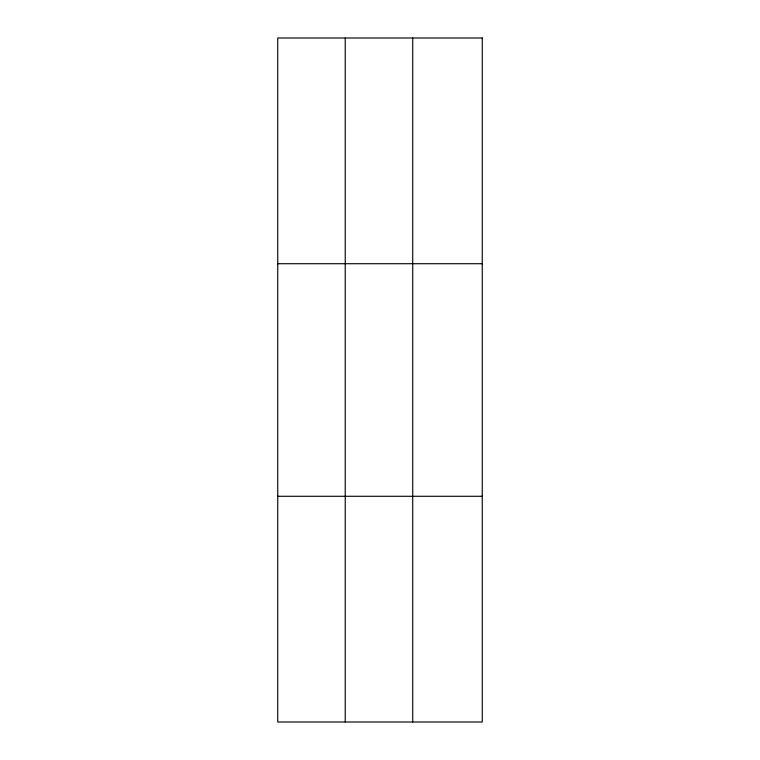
<?xml version="1.0" encoding="UTF-8"?>
<svg xmlns="http://www.w3.org/2000/svg" width="760" height="760" viewBox="0 0 760 760"><rect width="100%" height="100%" fill="white"/><g stroke="black" fill="none" stroke-linecap="round" stroke-linejoin="round"><path stroke-width="1.14" d="M345.23 38L345.23 722M412.727 38L412.727 722M277.733 263.72L482.267 263.72M277.733 496.28L482.267 496.28M482.267 38L482.267 722L277.733 722L277.733 38L482.267 38"/></g></svg>
